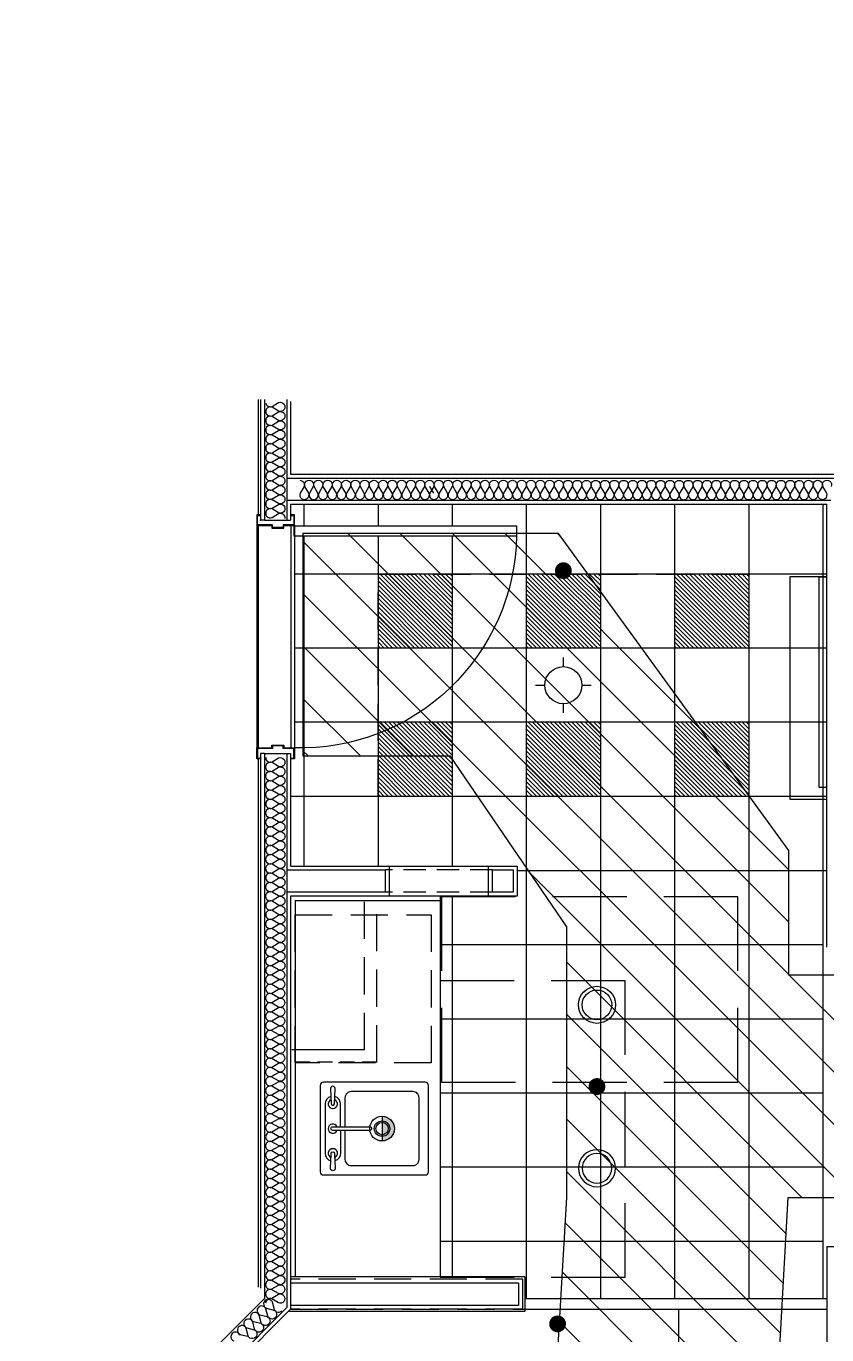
# Model space of a CAD drawing. Header units: inches. Extents: x 1121 to 1607, y 425 to 930.
# Drawn here: x 1154.9 to 1284.5, y 702.8 to 914.7 of the extents above; entities that cross this region are included whole.
import ezdxf

# ---------------------------------------------------------------- set-up
doc = ezdxf.new("R2010")
doc.units = ezdxf.units.IN
doc.header["$LTSCALE"] = 48
doc.header["$MEASUREMENT"] = 0
doc.linetypes.add('DASHED2', pattern=[0.375, 0.25, -0.125])
doc.linetypes.add('HIDDEN2', pattern=[0.1875, 0.125, -0.0625])
doc.layers.get('0').update_dxf_attribs({"linetype": 'CONTINUOUS'})
for name, color, linetype in [('A-CLNG-ELEC', 4, 'CONTINUOUS'), ('A-CLNG-SOFFIT', 8, 'HIDDEN2'), ('a-clng-sprnkhd', 1, 'CONTINUOUS'), ('A-DOOR-FULL', 4, 'CONTINUOUS'), ('A-DOOR-THLD', 3, 'CONTINUOUS'), ('A-FAIR-CLR', 2, 'DASHED2'), ('A-FAIRH-HATCH', 9, 'CONTINUOUS'), ('A-FAIRH-ROUTE', 2, 'CONTINUOUS'), ('A-FLOR-CASE', 5, 'CONTINUOUS'), ('A-FLOR-EQPM', 5, 'CONTINUOUS'), ('A-FLOR-PATT', 13, 'CONTINUOUS'), ('A-FLOR-PFIX', 5, 'CONTINUOUS'), ('A-FURN', 13, 'CONTINUOUS'), ('A-WALL-GYP', 13, 'CONTINUOUS'), ('A-WALL-HEAD', 6, 'CONTINUOUS'), ('A-WALL-IFULL', 7, 'CONTINUOUS'), ('A-WALL-INSUL', 9, 'CONTINUOUS'), ('A-WALL-JAMB', 8, 'CONTINUOUS'), ('A-WALL-PGYP', 13, 'HIDDEN2'), ('A-WALL-PRHT', 5, 'CONTINUOUS'), ('A-WALL-XFULL', 4, 'CONTINUOUS')]:
    doc.layers.add(name, color=color, linetype=linetype)

# ---------------------------------------------------------------- blocks, each defined once
blk = doc.blocks.new('BAR SINK')
at = {"layer": 'A-FLOR-PFIX'}
for points in [[(7, 22), (-7, 22, 0.414214), (-7.5, 21.5), (-7.5, 5, 0.414214), (-7, 4.5), (7, 4.5, 0.414214), (7.5, 5), (7.5, 21.5, 0.414214)], [(0.3, 6.53, -1), (-0.3, 6.53), (-0.3, 12.53, -1), (0.3, 12.53)], [(-4, 6.28, 1), (-4, 6.78), (-6.48, 6.89, 1.04483), (-6.48, 6.17)], [(4, 6.28, -1), (4, 6.78), (6.48, 6.89, -1.04483), (6.48, 6.17)]]:
    blk.add_lwpolyline(points, format="xyb", close=True, dxfattribs=at)
for points in [[(0.3, 8.5), (5, 8.5, 0.414214), (6, 9.5), (6, 19.5, 0.414214), (5, 20.5), (-5, 20.5, 0.414214), (-6, 19.5), (-6, 9.5, 0.414214), (-5, 8.5), (-0.3, 8.5)], [(-0.3, 7.78), (-4, 7.78, 0.344144), (-5.21, 6.83)], [(0.3, 7.78), (4, 7.78, -0.344144), (5.21, 6.83)], [(-5.21, 6.22, 0.344144), (-4, 5.28), (4, 5.28, 0.344144), (5.21, 6.22)]]:
    blk.add_lwpolyline(points, format="xyb", dxfattribs=at)
for radius in [1.25, 1]:
    blk.add_circle((0, 14.5), radius, dxfattribs=at)
for centre, start, end in [((-4, 6.53), 201.9636, 158.0364), ((0, 6.53), 113.5782, 66.4218), ((4, 6.53), 21.9636, 338.0364)]:
    blk.add_arc(centre, 0.75, start, end, dxfattribs=at)
blk = doc.blocks.new('6 IN DIRECTIONAL')
at = {"layer": 'A-CLNG-ELEC'}
blk.add_hatch(color=256, dxfattribs=at).paths.add_polyline_path([(-3, 0), (3, 0, -1)])
blk.add_line((3, 0), (-3, 0), dxfattribs=at)
blk.add_circle((0, 0), 3, dxfattribs=at)
blk = doc.blocks.new('6 IN CAN')
at = {"layer": 'A-CLNG-ELEC'}
for radius in [3.75, 3]:
    blk.add_circle((0, 0), radius, dxfattribs=at)
blk = doc.blocks.new('3-0 MTL DR')
at = {"layer": 'A-DOOR-FULL'}
blk.add_lwpolyline([(2.59, -41.45), (2.59, -5.45), (0.96, -5.45), (0.96, -41.45)], close=True, dxfattribs=at)
at = {"layer": 'A-DOOR-FULL', "color": 3}
blk.add_arc((1.93, -6.48), 34.98, 271.0777, 1.6032, dxfattribs=at)
at = {"layer": 'A-DOOR-THLD'}
for p, q in [((0.9, 0.63), (36.9, 0.63)), ((0.9, -5.5), (36.9, -5.5))]:
    blk.add_line(p, q, dxfattribs=at)
at = {"layer": 'A-WALL-HEAD'}
for p, q in [((0.9, 0.37), (36.9, 0.37)), ((0.9, -4.88), (36.9, -4.88))]:
    blk.add_line(p, q, dxfattribs=at)
at = {"layer": 'A-WALL-JAMB', "color": 8}
for points in [[(-0.75, 0), (-0.86, 0), (-0.86, 0.63), (0.9, 0.63), (0.9, -1.83), (1.33, -1.83), (1.33, -3.75), (0.9, -3.75), (0.9, -5.5), (-0.86, -5.5), (-0.86, -4.88), (-0.75, -4.88), (-0.75, -5.39), (0.79, -5.39), (0.79, -3.64), (1.23, -3.64), (1.23, -1.94), (0.79, -1.94), (0.79, 0.52), (-0.75, 0.52), (-0.75, 0.11), (-0.75, 0.11)], [(38.54, 0), (38.65, 0), (38.65, 0.63), (36.9, 0.63), (36.9, -1.83), (36.46, -1.83), (36.46, -3.75), (36.9, -3.75), (36.9, -5.5), (38.65, -5.5), (38.65, -4.88), (38.54, -4.88), (38.54, -5.39), (37.01, -5.39), (37.01, -3.64), (36.57, -3.64), (36.57, -1.94), (37.01, -1.94), (37.01, 0.52), (38.54, 0.52), (38.54, 0.11), (38.54, 0.11)]]:
    blk.add_lwpolyline(points, close=True, dxfattribs=at)
at = {"layer": 'A-WALL-JAMB'}
blk.add_point((0, 0), dxfattribs=at)

msp = doc.modelspace()

# ---------------------------------------------------------------- hatches: boundary and pattern name
at = {"layer": 'A-FAIRH-HATCH'}
h = msp.add_hatch(dxfattribs=at)
h.set_pattern_fill('ANSI31', color=256, scale=48, angle=270, style=0)
h.set_pattern_definition([(315, (-1622.1714, -3.963), (4.242641, 4.242641), [])])
h.paths.add_polyline_path([(1510.37, 688.73), (1490.26, 711.61), (1485.04, 728.73), (1485.04, 759.48), (1555.13, 831.85), (1555.13, 914.7), (1519.13, 914.7), (1519.13, 847), (1449.04, 774.63), (1449.04, 761.05), (1329.37, 761.05), (1329.37, 812.85), (1293.37, 812.85), (1293.37, 761.05), (1278.37, 761.05), (1278.37, 781.23), (1241.12, 832.53), (1199.72, 832.53), (1199.72, 796.53), (1223.52, 796.53), (1242.37, 768.88), (1242.37, 725.05), (1238.64, 660.5), (1219.32, 628.3), (1219.32, 576.75), (1169.6, 576.75), (1169.6, 540.75), (1219.32, 540.75), (1219.16, 483.9), (1211.54, 477.4), (1197.72, 472.89), (1156.92, 472.89), (1156.92, 436.89), (1203.44, 436.89), (1229.49, 445.39), (1248.3, 458.71), (1255.16, 480.72), (1255.16, 618.04), (1274.09, 649.61), (1278.29, 725.05), (1449.04, 725.05), (1449.04, 717.38), (1457.03, 695.47), (1474.37, 677.38), (1474.37, 477.05), (1414.37, 477.05), (1414.37, 569.46), (1399.11, 605.77), (1399.11, 651.05), (1363.1, 651.05), (1363.14, 605.79), (1321.22, 605.79), (1321.22, 569.79), (1376.97, 569.79), (1378.37, 564.64), (1378.37, 491.69), (1321.22, 491.69), (1321.22, 455.69), (1378.37, 455.69), (1378.37, 441.05), (1482.58, 441.05), (1483.73, 438.02), (1522.26, 438.02), (1510.37, 469.2)])
at = {"layer": 'A-FLOR-PATT'}
h = msp.add_hatch(dxfattribs=at)
h.set_pattern_fill('ANSI31', color=256, scale=4, angle=90, style=0)
h.set_pattern_definition([(315, (-1302.62297, -1202.34753), (-0.35355339, -0.35355339), [])])
h.paths.add_polyline_path([(1223.88, 813.99), (1211.88, 813.99), (1211.88, 816.83), (1211.88, 825.99), (1222, 825.99), (1223.88, 825.99)])
h = msp.add_hatch(dxfattribs=at)
h.set_pattern_fill('ANSI31', color=256, scale=4, angle=90, style=0)
h.set_pattern_definition([(315, (-1278.62297, -1202.34753), (-0.35355339, -0.35355339), [])])
h.paths.add_polyline_path([(1247.88, 813.99), (1235.88, 813.99), (1235.88, 816.83), (1235.88, 825.99), (1246, 825.99), (1247.88, 825.99)])
h = msp.add_hatch(dxfattribs=at)
h.set_pattern_fill('ANSI31', color=256, scale=4, angle=90, style=0)
h.set_pattern_definition([(315, (-1254.624, -1202.3508), (-0.35355339, -0.35355339), [])])
h.paths.add_polyline_path([(1271.88, 813.98), (1259.88, 813.98), (1259.88, 816.83), (1259.88, 825.98), (1270, 825.98), (1271.88, 825.98)])
h = msp.add_hatch(dxfattribs=at)
h.set_pattern_fill('ANSI31', color=256, scale=4, angle=90, style=0)
h.set_pattern_definition([(315, (-1302.62297, -1226.34753), (-0.35355339, -0.35355339), [])])
h.paths.add_polyline_path([(1223.88, 789.99), (1211.88, 789.99), (1211.88, 792.83), (1211.88, 801.99), (1222, 801.99), (1223.88, 801.99)])
h = msp.add_hatch(dxfattribs=at)
h.set_pattern_fill('ANSI31', color=256, scale=4, angle=90, style=0)
h.set_pattern_definition([(315, (-1278.62297, -1226.34753), (-0.35355339, -0.35355339), [])])
h.paths.add_polyline_path([(1247.88, 789.99), (1235.88, 789.99), (1235.88, 792.83), (1235.88, 801.99), (1246, 801.99), (1247.88, 801.99)])
h = msp.add_hatch(dxfattribs=at)
h.set_pattern_fill('ANSI31', color=256, scale=4, angle=90, style=0)
h.set_pattern_definition([(315, (-1254.6014, -1226.3411), (-0.35355339, -0.35355339), [])])
h.paths.add_polyline_path([(1271.9, 789.99), (1259.9, 789.99), (1259.9, 792.84), (1259.9, 801.99), (1270.02, 801.99), (1271.9, 801.99)])

# ---------------------------------------------------------------- linework, layer by layer
at = {"layer": 'A-CLNG-ELEC'}
for p, q in [((1241.89, 810.99), (1241.89, 812.49)), ((1237.39, 807.99), (1238.89, 807.99)), ((1244.89, 807.99), (1246.39, 807.99)), ((1241.89, 803.49), (1241.89, 804.99))]:
    msp.add_line(p, q, dxfattribs=at)
msp.add_circle((1241.89, 807.99), 3, dxfattribs=at)
at = {"layer": 'A-CLNG-SOFFIT'}
for p, q in [((1211.69, 746.93), (1211.69, 773.82)), ((1197.73, 706.94), (1260.54, 706.94)), ((1260.54, 706.94), (1260.54, 437.84))]:
    msp.add_line(p, q, dxfattribs=at)
at = {"layer": 'A-CLNG-SOFFIT', "ltscale": 0.4}
msp.add_line((1211.69, 746.93), (1197.92, 746.93), dxfattribs=at)
at = {"layer": 'A-CLNG-SOFFIT'}
msp.add_lwpolyline([(1211.89, 825.99), (1271.89, 825.99), (1271.89, 789.99), (1211.89, 789.99)], close=True, dxfattribs=at)
at = {"layer": 'a-clng-sprnkhd', "const_width": 1.36}
for points in [[(1241.89, 827.21, -1), (1241.89, 825.85, -1)], [(1247.33, 743.69, -1), (1247.33, 742.32, -1)], [(1240.95, 705.25, -1), (1240.95, 703.89, -1)]]:
    msp.add_lwpolyline(points, format="xyb", close=True, dxfattribs=at)
at = {"layer": 'A-DOOR-FULL', "color": 8}
msp.add_point((1197.11, 834.73), dxfattribs=at)
at = {"layer": 'A-FAIR-CLR'}
for points in [[(1222.14, 743.73), (1270.14, 743.73), (1270.14, 773.73), (1222.14, 773.73)], [(1221.92, 760.13), (1221.92, 712.13), (1251.92, 712.13), (1251.92, 760.13)]]:
    msp.add_lwpolyline(points, close=True, dxfattribs=at)
at = {"layer": 'A-FAIRH-ROUTE'}
for points in [[(1510.37, 688.73), (1490.26, 711.61), (1485.04, 728.73), (1485.04, 759.48), (1555.13, 831.85), (1555.13, 914.7), (1519.13, 914.7), (1519.13, 847), (1449.04, 774.63), (1449.04, 761.05), (1329.37, 761.05), (1329.37, 812.85), (1293.37, 812.85), (1293.37, 761.05), (1278.37, 761.05), (1278.37, 781.23), (1241.12, 832.53), (1199.72, 832.53), (1199.72, 796.53), (1223.52, 796.53), (1242.37, 768.88), (1242.37, 725.05), (1238.64, 660.5)], [(1274.09, 649.61), (1278.29, 725.05), (1449.04, 725.05), (1449.04, 717.38), (1457.03, 695.47)]]:
    msp.add_lwpolyline(points, dxfattribs=at)
at = {"layer": 'A-FLOR-CASE'}
for p, q in [((1209.45, 773.82), (1197.73, 773.82)), ((1221.92, 773.82), (1221.92, 712.19)), ((1198.48, 773.1), (1198.48, 712.19)), ((1221.92, 773.07), (1198.48, 773.07))]:
    msp.add_line(p, q, dxfattribs=at)
at = {"layer": 'A-FLOR-CASE', "ltscale": 0.4}
for p, q in [((1209.69, 773.82), (1197.92, 773.82)), ((1209.69, 748.93), (1197.92, 748.93))]:
    msp.add_line(p, q, dxfattribs=at)
at = {"layer": 'A-FLOR-CASE', "linetype": 'HIDDEN2'}
msp.add_line((1209.69, 748.93), (1209.69, 773.82), dxfattribs=at)
at = {"layer": 'A-FLOR-CASE'}
msp.add_lwpolyline([(1284.54, 825.52), (1278.54, 825.52), (1278.54, 789.52), (1284.54, 789.52)], close=True, dxfattribs=at)
at = {"layer": 'A-FLOR-EQPM', "linetype": 'HIDDEN2'}
msp.add_lwpolyline([(1220.47, 770.82), (1220.47, 746.82), (1198.47, 746.82), (1198.47, 770.82), (1220.47, 770.82)], dxfattribs=at)
at = {"layer": 'A-FLOR-PATT'}
for p, q in [((1199.89, 837.28), (1199.89, 833.76)), ((1211.89, 837.28), (1211.89, 833.76)), ((1223.89, 837.28), (1223.89, 833.76)), ((1235.89, 837.28), (1235.89, 708.69)), ((1247.89, 837.28), (1247.89, 708.69)), ((1259.89, 837.28), (1259.89, 708.69)), ((1271.89, 837.28), (1271.89, 708.69)), ((1283.89, 837.28), (1283.89, 708.69)), ((1199.89, 832.14), (1199.89, 778.73)), ((1211.89, 832.14), (1211.89, 778.73)), ((1223.89, 832.14), (1223.89, 778.73)), ((1284.54, 825.99), (1198.36, 825.99)), ((1284.54, 813.99), (1198.36, 813.99)), ((1284.54, 801.99), (1198.36, 801.99)), ((1284.54, 789.99), (1197.73, 789.99)), ((1234.39, 777.99), (1284.54, 777.99)), ((1223.89, 773.82), (1223.89, 712.19)), ((1221.92, 765.99), (1283.89, 765.99)), ((1221.92, 753.99), (1283.89, 753.99)), ((1221.92, 741.99), (1283.89, 741.99)), ((1221.92, 729.99), (1283.89, 729.99)), ((1221.92, 717.99), (1283.89, 717.99)), ((1235.64, 708.69), (1284.54, 708.69)), ((1235.64, 706.94), (1284.54, 706.94))]:
    msp.add_line(p, q, dxfattribs=at)
at = {"layer": 'A-FURN'}
msp.add_lwpolyline([(1283.25, 791.49), (1284.54, 791.49), (1284.54, 825.49), (1283.25, 825.49)], close=True, dxfattribs=at)
at = {"layer": 'A-WALL-GYP'}
for p, q in [((1192.48, 854.24), (1192.48, 835.59)), ((1192.86, 854.24), (1192.86, 834.73)), ((1197.73, 853.95), (1197.73, 842.15)), ((1197.73, 842.15), (1414.06, 842.15)), ((1197.73, 837.28), (1284.54, 837.28)), ((1197.73, 837.28), (1197.73, 835.59)), ((1197.73, 837.28), (1197.73, 834.73)), ((1284.54, 765.55), (1284.54, 837.28)), ((1193.48, 834.73), (1192.86, 834.73)), ((1197.11, 834.73), (1197.73, 834.73)), ((1193.48, 796.94), (1192.86, 796.94)), ((1192.86, 796.94), (1192.86, 710.34)), ((1197.11, 796.94), (1197.73, 796.94)), ((1197.73, 796.94), (1197.73, 778.73)), ((1192.48, 796.08), (1192.48, 710.49)), ((1197.73, 778.7), (1234.39, 778.7)), ((1213.73, 773.82), (1213.73, 778.7)), ((1229.79, 773.82), (1229.79, 778.7)), ((1234.39, 778.7), (1234.39, 773.82)), ((1197.73, 773.85), (1197.73, 706.94)), ((1234.39, 773.82), (1197.73, 773.82)), ((1350.54, 717.06), (1284.54, 717.06)), ((1284.54, 717.06), (1284.54, 437.84)), ((1156.67, 665.88), (1197.73, 706.94))]:
    msp.add_line(p, q, dxfattribs=at)
at = {"layer": 'A-WALL-IFULL'}
for p, q in [((1197.11, 841.53), (1413.44, 841.53)), ((1197.11, 837.9), (1197.11, 834.73)), ((1285.17, 837.9), (1197.11, 837.9)), ((1197.11, 778.07), (1213.1, 778.07)), ((1197.11, 778.07), (1213.1, 778.07)), ((1213.1, 774.45), (1213.1, 778.07)), ((1230.42, 774.45), (1230.42, 778.07)), ((1230.42, 778.07), (1233.76, 778.07)), ((1230.42, 778.07), (1233.76, 778.07)), ((1233.76, 778.07), (1233.76, 774.45)), ((1213.1, 774.45), (1197.11, 774.45)), ((1213.1, 774.45), (1197.11, 774.45)), ((1233.76, 774.45), (1230.42, 774.45)), ((1233.76, 774.45), (1230.42, 774.45))]:
    msp.add_line(p, q, dxfattribs=at)
at = {"layer": 'A-WALL-INSUL'}
for points in [[(1193.71, 853.65, 0.467189), (1194.72, 853.12), (1195.78, 853.75, -1.490725), (1195.78, 852.37), (1194.72, 853, 1.490725), (1194.72, 851.62), (1195.78, 852.25, -1.490725), (1195.78, 850.87), (1194.72, 851.5, 1.490725), (1194.72, 850.12), (1195.78, 850.75, -1.490725), (1195.78, 849.37), (1194.72, 850, 1.490725), (1194.72, 848.62), (1195.78, 849.25, -1.490725), (1195.78, 847.87), (1194.72, 848.5, 0.533342), (1193.69, 847.81, 0.523901), (1194.72, 847.14), (1195.78, 847.77, -1.490725), (1195.78, 846.39), (1194.72, 847.02, 1.490725), (1194.72, 845.64), (1195.78, 846.27, -1.490725), (1195.78, 844.89), (1194.72, 845.52, 1.490725), (1194.72, 844.14), (1195.78, 844.77, -1.490725), (1195.78, 843.39), (1194.72, 844.02, 0.533342), (1193.69, 843.33, 0.533342), (1194.72, 842.64), (1195.78, 843.27, -1.490725), (1195.78, 841.89), (1194.72, 842.52, 0.533342), (1193.69, 841.83, 0.533342), (1194.72, 841.14), (1195.78, 841.77, -1.490725), (1195.78, 840.39), (1194.72, 841.02, 0.533342), (1193.69, 840.33, 0.533342), (1194.72, 839.64), (1195.78, 840.27, -1.490725), (1195.78, 838.89), (1194.72, 839.52, 1.490725), (1194.72, 838.14), (1195.78, 838.77, -1.490725), (1195.78, 837.39), (1194.72, 838.02, 1.490725), (1194.72, 836.64), (1195.78, 837.27, -0.533342), (1196.81, 836.58, -0.533342), (1195.78, 835.89), (1194.72, 836.52, 1.490725), (1194.72, 835.14), (1195.78, 835.77, -0.566754), (1196.81, 835, -0.566754)], [(1199.21, 841.18, -0.533342), (1199.9, 840.14), (1199.27, 839.09, 1.490725), (1200.65, 839.09), (1200.02, 840.14, -1.490725), (1201.4, 840.14), (1200.77, 839.09, 0.533342), (1201.46, 838.05, 0.533342), (1202.15, 839.09), (1201.52, 840.14, -1.490725), (1202.9, 840.14), (1202.27, 839.09, 1.490725), (1203.65, 839.09), (1203.02, 840.14, -1.490725), (1204.4, 840.14), (1203.77, 839.09, 1.490725), (1205.15, 839.09), (1204.52, 840.14, -1.490725), (1205.9, 840.14), (1205.27, 839.09, 1.490725), (1206.65, 839.09), (1206.02, 840.14, -0.533342), (1206.71, 841.18, -0.533342), (1207.4, 840.14), (1206.77, 839.09, 1.490725), (1208.15, 839.09), (1207.52, 840.14, -1.490725), (1208.9, 840.14), (1208.27, 839.09, 1.490725), (1209.65, 839.09), (1209.02, 840.14, -1.490725), (1210.4, 840.14), (1209.77, 839.09, 1.490725), (1211.15, 839.09), (1210.52, 840.14, -0.533342), (1211.21, 841.18, -0.533342), (1211.9, 840.14), (1211.27, 839.09, 1.490725), (1212.65, 839.09), (1212.02, 840.14, -1.490725), (1213.4, 840.14), (1212.77, 839.09, 1.490725), (1214.15, 839.09), (1213.52, 840.14, -1.490725), (1214.9, 840.14), (1214.27, 839.09, 0.533342), (1214.96, 838.05, 0.533342), (1215.65, 839.09), (1215.02, 840.14, -1.490725), (1216.4, 840.14), (1215.77, 839.09, 1.490725), (1217.15, 839.09), (1216.52, 840.14, -1.490725), (1217.9, 840.14), (1217.27, 839.09, 1.490725), (1218.65, 839.09), (1218.02, 840.14, -1.490725), (1219.4, 840.14), (1218.77, 839.09, 0.533342), (1219.46, 838.05, 0.533342), (1220.15, 839.09), (1219.52, 840.14, -1.490725), (1220.9, 840.14), (1220.27, 839.09, 1.490725), (1221.65, 839.09), (1221.02, 840.14, -1.490725), (1222.4, 840.14), (1221.77, 839.09, 1.490725), (1223.15, 839.09), (1222.52, 840.14, -1.490725), (1223.9, 840.14), (1223.27, 839.09, 1.490725), (1224.65, 839.09), (1224.02, 840.14, -0.533342), (1224.71, 841.18, -0.533342), (1225.4, 840.14), (1224.77, 839.09, 1.490725), (1226.15, 839.09), (1225.52, 840.14, -1.490725), (1226.9, 840.14), (1226.27, 839.09, 1.490725), (1227.65, 839.09), (1227.02, 840.14, -1.490725), (1228.4, 840.14), (1227.77, 839.09, 1.490725), (1229.15, 839.09), (1228.52, 840.14, -0.533342), (1229.21, 841.18, -0.509556), (1229.85, 840.14), (1229.21, 839.09, 1.490725), (1230.6, 839.09), (1229.96, 840.14, -1.490725), (1231.35, 840.14), (1230.71, 839.09, 1.490725), (1232.1, 839.09), (1231.46, 840.14, -1.490725), (1232.85, 840.14), (1232.21, 839.09, 1.490725), (1233.6, 839.09), (1232.96, 840.14, -0.533342), (1233.65, 841.18, -0.538335), (1234.35, 840.14), (1233.71, 839.09, 1.490725), (1235.1, 839.09), (1234.46, 840.14, -1.490725), (1235.85, 840.14), (1235.21, 839.09, 1.490725), (1236.6, 839.09), (1235.96, 840.14, -1.490725), (1237.35, 840.14), (1236.71, 839.09, 1.490725), (1238.1, 839.09), (1237.46, 840.14), (1237.46, 840.14), (1237.46, 840.14, -1.490725), (1238.85, 840.14), (1238.21, 839.09, 1.490725), (1239.6, 839.09), (1238.96, 840.14, -1.490725), (1240.35, 840.14), (1239.71, 839.09, 1.490725), (1241.1, 839.09), (1240.46, 840.14, -1.490725), (1241.85, 840.14), (1241.21, 839.09, 0.741412), (1242.34, 838.19), (1242.34, 838.19), (1242.34, 838.19, 0.339923), (1242.58, 839.07), (1241.94, 840.12, -1.490725), (1243.33, 840.12), (1242.69, 839.07, 1.490725), (1244.08, 839.07), (1243.44, 840.12, -1.490725), (1244.83, 840.12), (1244.19, 839.07, 1.490725), (1245.58, 839.07), (1244.94, 840.12, -1.490725), (1246.33, 840.12), (1245.69, 839.07, 1.490725), (1247.08, 839.07), (1246.44, 840.12, -0.533342), (1247.13, 841.16, -0.533342), (1247.83, 840.12), (1247.19, 839.07, 1.490725), (1248.58, 839.07), (1247.94, 840.12, -1.490725), (1249.33, 840.12), (1248.69, 839.07, 1.490725), (1250.08, 839.07), (1249.44, 840.12, -1.490725), (1250.83, 840.12), (1250.19, 839.07, 1.490725), (1251.58, 839.07), (1250.94, 840.12, -1.490725), (1252.33, 840.12), (1251.69, 839.07, 1.490725), (1253.08, 839.07), (1252.44, 840.12, -1.490725), (1253.83, 840.12), (1253.19, 839.07, 1.490725), (1254.58, 839.07), (1253.94, 840.12, -1.490725), (1255.33, 840.12), (1254.69, 839.07, 0.533342), (1255.38, 838.03, 0.533342), (1256.08, 839.07), (1255.44, 840.12, -1.490725), (1256.83, 840.12), (1256.19, 839.07, 1.490725), (1257.58, 839.07), (1256.94, 840.12, -0.533342), (1257.63, 841.16, -0.533342), (1258.33, 840.12), (1257.69, 839.07, 1.490725), (1259.08, 839.07), (1258.44, 840.12, -1.490725), (1259.83, 840.12), (1259.19, 839.07, 1.490725), (1260.58, 839.07), (1259.94, 840.12, -1.490725), (1261.33, 840.12), (1260.69, 839.07, 0.533342), (1261.38, 838.03, 0.533342), (1262.08, 839.07), (1261.44, 840.12, -1.490725), (1262.83, 840.12), (1262.19, 839.07, 1.490725), (1263.58, 839.07), (1262.94, 840.12, -1.490725), (1264.33, 840.12), (1263.69, 839.07, 1.490725), (1265.08, 839.07), (1264.44, 840.12, -1.490725), (1265.83, 840.12), (1265.19, 839.07, 1.490725), (1266.58, 839.07), (1265.94, 840.12, -1.490725), (1267.33, 840.12), (1266.69, 839.07, 1.490725), (1268.08, 839.07), (1267.44, 840.12, -1.490725), (1268.83, 840.12), (1268.19, 839.07, 1.490725), (1269.58, 839.07), (1268.94, 840.12, -1.490725), (1270.33, 840.12), (1269.69, 839.07, 0.523901), (1270.36, 838.03, 0.533342), (1271.06, 839.07), (1270.42, 840.12, -1.490725), (1271.81, 840.12), (1271.17, 839.07, 1.490725), (1272.56, 839.07), (1271.92, 840.12, -1.490725), (1273.31, 840.12), (1272.67, 839.07, 1.490725), (1274.06, 839.07), (1273.42, 840.12, -1.490725), (1274.81, 840.12), (1274.17, 839.07, 1.490725), (1275.56, 839.07), (1274.92, 840.12, -1.490725), (1276.31, 840.12), (1275.67, 839.07, 1.490725), (1277.06, 839.07), (1276.42, 840.12, -1.490725), (1277.81, 840.12), (1277.17, 839.07, 1.490725), (1278.56, 839.07), (1277.92, 840.12, -1.490725), (1279.31, 840.12), (1278.67, 839.07, 0.533342), (1279.36, 838.03, 0.533342), (1280.05, 839.07), (1279.41, 840.12, -0.523671), (1280.07, 841.16, -0.538317), (1280.78, 840.13), (1280.15, 839.07, 1.490725), (1281.54, 839.08), (1280.89, 840.13, -1.490725), (1282.28, 840.14), (1281.65, 839.08, 1.490725), (1283.04, 839.09), (1282.39, 840.14, -0.523671), (1283.06, 841.18, -0.538317), (1283.77, 840.15), (1283.14, 839.09, 1.490725), (1284.53, 839.1), (1283.88, 840.15, -1.490725), (1285.27, 840.16)], [(1193.69, 796.26, 0.533342), (1194.72, 795.57), (1195.78, 796.21, -1.490725), (1195.78, 794.82), (1194.72, 795.46, 1.490725), (1194.72, 794.07), (1195.78, 794.71, -1.490725), (1195.78, 793.32), (1194.72, 793.96, 1.490725), (1194.72, 792.57), (1195.78, 793.21, -1.490725), (1195.78, 791.82), (1194.72, 792.46, 1.490725), (1194.72, 791.07), (1195.78, 791.71, -1.490725), (1195.78, 790.32), (1194.72, 790.96, 1.490725), (1194.72, 789.57), (1195.78, 790.21, -1.490725), (1195.78, 788.82), (1194.72, 789.46, 0.533342), (1193.69, 788.76, 0.523901), (1194.72, 788.09), (1195.78, 788.73, -1.490725), (1195.78, 787.34), (1194.72, 787.98, 1.490725), (1194.72, 786.59), (1195.78, 787.23, -1.490725), (1195.78, 785.84), (1194.72, 786.48, 1.490725), (1194.72, 785.09), (1195.78, 785.73, -1.490725), (1195.78, 784.34), (1194.72, 784.98, 0.533342), (1193.69, 784.29, 0.533342), (1194.72, 783.59), (1195.78, 784.23, -1.490725), (1195.78, 782.84), (1194.72, 783.48, 0.533342), (1193.69, 782.79, 0.533342), (1194.72, 782.09), (1195.78, 782.73, -1.490725), (1195.78, 781.34), (1194.72, 781.98, 0.533342), (1193.69, 781.29, 0.523901), (1194.72, 780.61), (1195.78, 781.25, -1.490725), (1195.78, 779.86), (1194.72, 780.5, 1.490725), (1194.72, 779.11), (1195.78, 779.75, -1.490725), (1195.78, 778.36), (1194.72, 779, 1.490725), (1194.72, 777.61), (1195.78, 778.25, -1.490725), (1195.78, 776.86), (1194.72, 777.5, 0.533342), (1193.69, 776.81, 0.533342), (1194.72, 776.11), (1195.78, 776.75, -1.490725), (1195.78, 775.36), (1194.72, 776, 1.490725), (1194.72, 774.61), (1195.78, 775.25, -1.490725), (1195.78, 773.86), (1194.72, 774.5, 1.490725), (1194.72, 773.11), (1195.78, 773.75, -1.490725), (1195.78, 772.36), (1194.72, 773, 0.533342), (1193.69, 772.31, 0.533342), (1194.72, 771.61), (1195.78, 772.25, -1.490725), (1195.78, 770.86), (1194.72, 771.5, 0.533342), (1193.69, 770.81, 0.523901), (1194.72, 770.13), (1195.78, 770.77, -1.490725), (1195.78, 769.38), (1194.72, 770.02, 1.490725), (1194.72, 768.63), (1195.78, 769.27, -1.490725), (1195.78, 767.88), (1194.72, 768.52, 1.490725), (1194.72, 767.13), (1195.78, 767.77, -1.490725), (1195.78, 766.38), (1194.72, 767.02, 0.533342), (1193.69, 766.33, 0.533342), (1194.72, 765.63), (1195.78, 766.27, -0.533342), (1196.81, 765.58, -0.533342), (1195.78, 764.88), (1194.72, 765.52, 1.490725), (1194.72, 764.13), (1195.78, 764.77, -1.490725), (1195.78, 763.38), (1194.72, 764.02, 1.490725), (1194.72, 762.63), (1195.78, 763.27, -1.490725), (1195.78, 761.88), (1194.72, 762.52, 0.533342), (1193.69, 761.83, 0.548551), (1194.7, 761.13), (1195.76, 761.77, -1.490725), (1195.76, 760.38), (1194.7, 761.02, 1.490725), (1194.7, 759.63), (1195.76, 760.27, -1.490725), (1195.76, 758.88), (1194.7, 759.52, 1.490725), (1194.7, 758.13), (1195.76, 758.77, -1.490725), (1195.76, 757.38), (1194.7, 758.02, 1.490725), (1194.7, 756.63), (1195.76, 757.27, -1.490725), (1195.76, 755.88), (1194.7, 756.52, 0.533342), (1193.67, 755.83, 0.523901), (1194.7, 755.16), (1195.76, 755.79, -1.490725), (1195.76, 754.41), (1194.7, 755.04, 1.490725), (1194.7, 753.66), (1195.76, 754.29, -1.490725), (1195.76, 752.91), (1194.7, 753.54, 1.490725), (1194.7, 752.16), (1195.76, 752.79, -1.490725), (1195.76, 751.41), (1194.7, 752.04, 0.533342), (1193.67, 751.35, 0.533342), (1194.7, 750.66), (1195.76, 751.29, -1.490725), (1195.76, 749.91), (1194.7, 750.54, 0.533342), (1193.67, 749.85, 0.533342), (1194.7, 749.16), (1195.76, 749.79, -1.490725), (1195.76, 748.41), (1194.7, 749.04, 0.533342), (1193.67, 748.35, 0.533342), (1194.7, 747.66), (1195.76, 748.29, -1.490725), (1195.76, 746.91), (1194.7, 747.54, 1.490725), (1194.7, 746.16), (1195.76, 746.79, -1.490725), (1195.76, 745.41), (1194.7, 746.04, 1.490725), (1194.7, 744.66), (1195.76, 745.29, -0.533342), (1196.79, 744.6, -0.533342), (1195.76, 743.91), (1194.7, 744.54, 1.490725), (1194.7, 743.16), (1195.76, 743.79, -1.490725), (1195.76, 742.41), (1194.7, 743.04, 1.490725), (1194.7, 741.66), (1195.76, 742.29, -1.490725), (1195.76, 740.91), (1194.7, 741.54, 1.490725), (1194.7, 740.16), (1195.76, 740.79, -1.490725), (1195.76, 739.41), (1194.7, 740.04, 1.490725), (1194.7, 738.66), (1195.76, 739.29, -1.490725), (1195.76, 737.91), (1194.7, 738.54, 1.490725), (1194.7, 737.16), (1195.76, 737.79, -1.490725), (1195.76, 736.41), (1194.7, 737.04, 1.490725), (1194.7, 735.66), (1195.76, 736.29, -1.490725), (1195.76, 734.91), (1194.7, 735.54, 0.533342), (1193.67, 734.85, 0.523901), (1194.7, 734.18), (1195.76, 734.82, -1.490725), (1195.76, 733.43), (1194.7, 734.07, 1.490725), (1194.7, 732.68), (1195.76, 733.32, -1.490725), (1195.76, 731.93), (1194.7, 732.57, 1.490725), (1194.7, 731.18), (1195.76, 731.82, -1.490725), (1195.76, 730.43), (1194.7, 731.07, 0.533342), (1193.67, 730.37, 0.533342), (1194.7, 729.68), (1195.76, 730.32, -1.490725), (1195.76, 728.93), (1194.7, 729.57, 0.533342), (1193.67, 728.87, 0.533342), (1194.7, 728.18), (1195.76, 728.82, -1.490725), (1195.76, 727.43), (1194.7, 728.07, 0.533342), (1193.67, 727.37, 0.523901), (1194.7, 726.7), (1195.76, 727.34, -1.490725), (1195.76, 725.95), (1194.7, 726.59, 1.490725), (1194.7, 725.2), (1195.76, 725.84, -1.490725), (1195.76, 724.45), (1194.7, 725.09, 1.490725), (1194.7, 723.7), (1195.76, 724.34, -1.490725), (1195.76, 722.95), (1194.7, 723.59, 0.533342), (1193.67, 722.89, 0.533342), (1194.7, 722.2), (1195.76, 722.84, -1.490725), (1195.76, 721.45), (1194.7, 722.09, 1.490725), (1194.7, 720.7), (1195.76, 721.34, -1.490725), (1195.76, 719.95), (1194.7, 720.59, 1.490725), (1194.7, 719.2), (1195.76, 719.84, -1.490725), (1195.76, 718.45), (1194.7, 719.09, 0.533342), (1193.67, 718.39, 0.533342), (1194.7, 717.7), (1195.76, 718.34, -1.490725), (1195.76, 716.95), (1194.7, 717.59, 0.533342), (1193.67, 716.89, 0.523901), (1194.7, 716.22), (1195.76, 716.86, -1.490725), (1195.76, 715.47), (1194.7, 716.11, 1.490725), (1194.7, 714.72), (1195.76, 715.36, -1.490725), (1195.76, 713.97), (1194.7, 714.61, 1.490725), (1194.7, 713.22), (1195.76, 713.86, -1.490725), (1195.76, 712.47), (1194.7, 713.11, 0.533342), (1193.67, 712.41, 0.533342), (1194.7, 711.72), (1195.76, 712.36, -0.533342), (1196.79, 711.66, -0.533342), (1195.76, 710.97), (1194.7, 711.61, 1.490725), (1194.7, 710.22), (1195.76, 710.86, -1.490725), (1195.76, 709.47), (1194.7, 710.11, 1.490725), (1194.7, 708.72), (1195.76, 709.36, -1.490725), (1195.76, 707.97), (1194.7, 708.61, 0.533342), (1193.67, 707.91)], [(1196.31, 706.63, -0.533342), (1195.09, 706.87), (1194.79, 708.07, 1.490725), (1193.81, 707.09), (1195.01, 706.79, -1.490725), (1194.03, 705.81), (1193.73, 707.01, 0.533342), (1192.51, 707.25, 0.542501), (1192.74, 706.04), (1193.94, 705.74, -1.490725), (1192.96, 704.76), (1192.66, 705.96, 1.490725), (1191.68, 704.98), (1192.88, 704.68, -1.490725), (1191.9, 703.7), (1191.6, 704.9, 1.490725), (1190.62, 703.91), (1191.82, 703.62, -1.490725), (1190.83, 702.64), (1190.54, 703.84, 1.490725), (1189.56, 702.85), (1190.76, 702.56, -1.490725)], [(1189.48, 702.77, 0.533342), (1188.26, 703.02, 0.523901), (1188.51, 701.81)]]:
    msp.add_lwpolyline(points, format="xyb", dxfattribs=at)
msp.add_lwpolyline([(1220.91, 839.09), (1220.27, 840.14)], dxfattribs=at)
at = {"layer": 'A-WALL-PGYP'}
for p, q in [((1235.26, 711.81), (1197.73, 711.81)), ((1235.26, 711.81), (1235.26, 706.94)), ((1235.26, 706.94), (1197.73, 706.94))]:
    msp.add_line(p, q, dxfattribs=at)
at = {"layer": 'A-WALL-PRHT', "linetype": 'HIDDEN2', "ltscale": 0.6}
for p, q in [((1230.42, 778.07), (1213.1, 778.07)), ((1230.42, 774.45), (1213.1, 774.45))]:
    msp.add_line(p, q, dxfattribs=at)
at = {"layer": 'A-WALL-PRHT'}
for p, q in [((1235.64, 712.19), (1197.73, 712.19)), ((1235.64, 712.19), (1235.64, 706.56)), ((1234.64, 711.19), (1197.73, 711.19)), ((1234.64, 711.19), (1234.64, 707.56)), ((1235.64, 706.56), (1197.36, 706.56)), ((1234.64, 707.56), (1197.73, 707.56))]:
    msp.add_line(p, q, dxfattribs=at)
at = {"layer": 'A-WALL-XFULL'}
for p, q in [((1193.48, 854.23), (1193.48, 834.73)), ((1197.11, 854.23), (1197.11, 834.73)), ((1193.48, 834.73), (1197.11, 834.73)), ((1193.48, 796.94), (1197.11, 796.94)), ((1193.48, 796.94), (1193.48, 708.7)), ((1197.11, 796.94), (1197.11, 707.2)), ((1154.91, 670.13), (1193.48, 708.7)), ((1156.41, 666.5), (1197.11, 707.2))]:
    msp.add_line(p, q, dxfattribs=at)

# ---------------------------------------------------------------- block references
at = {"xscale": -1, "rotation": 90}
msp.add_blockref('3-0 MTL DR', (1192.86, 834.73), dxfattribs=at)
at = {"layer": 'A-CLNG-ELEC', "rotation": 90}
for name, p, xscale, yscale, zscale in [('6 IN CAN', (1247.33, 756.23), 0.8, 0.8, 0.8), ('6 IN DIRECTIONAL', (1212.53, 736.19), 0.6666666666666666, 0.6666666666666666, 0.6666666666666666), ('6 IN CAN', (1247.33, 729.78), -0.8, 0.8, 0.8)]:
    msp.add_blockref(name, p, dxfattribs=dict(at, xscale=xscale, yscale=yscale, zscale=zscale))
at = {"layer": 'A-FLOR-PFIX', "rotation": 270}
msp.add_blockref('BAR SINK', (1198.03, 736.19), dxfattribs=at)

doc.saveas('drawing.dxf')
